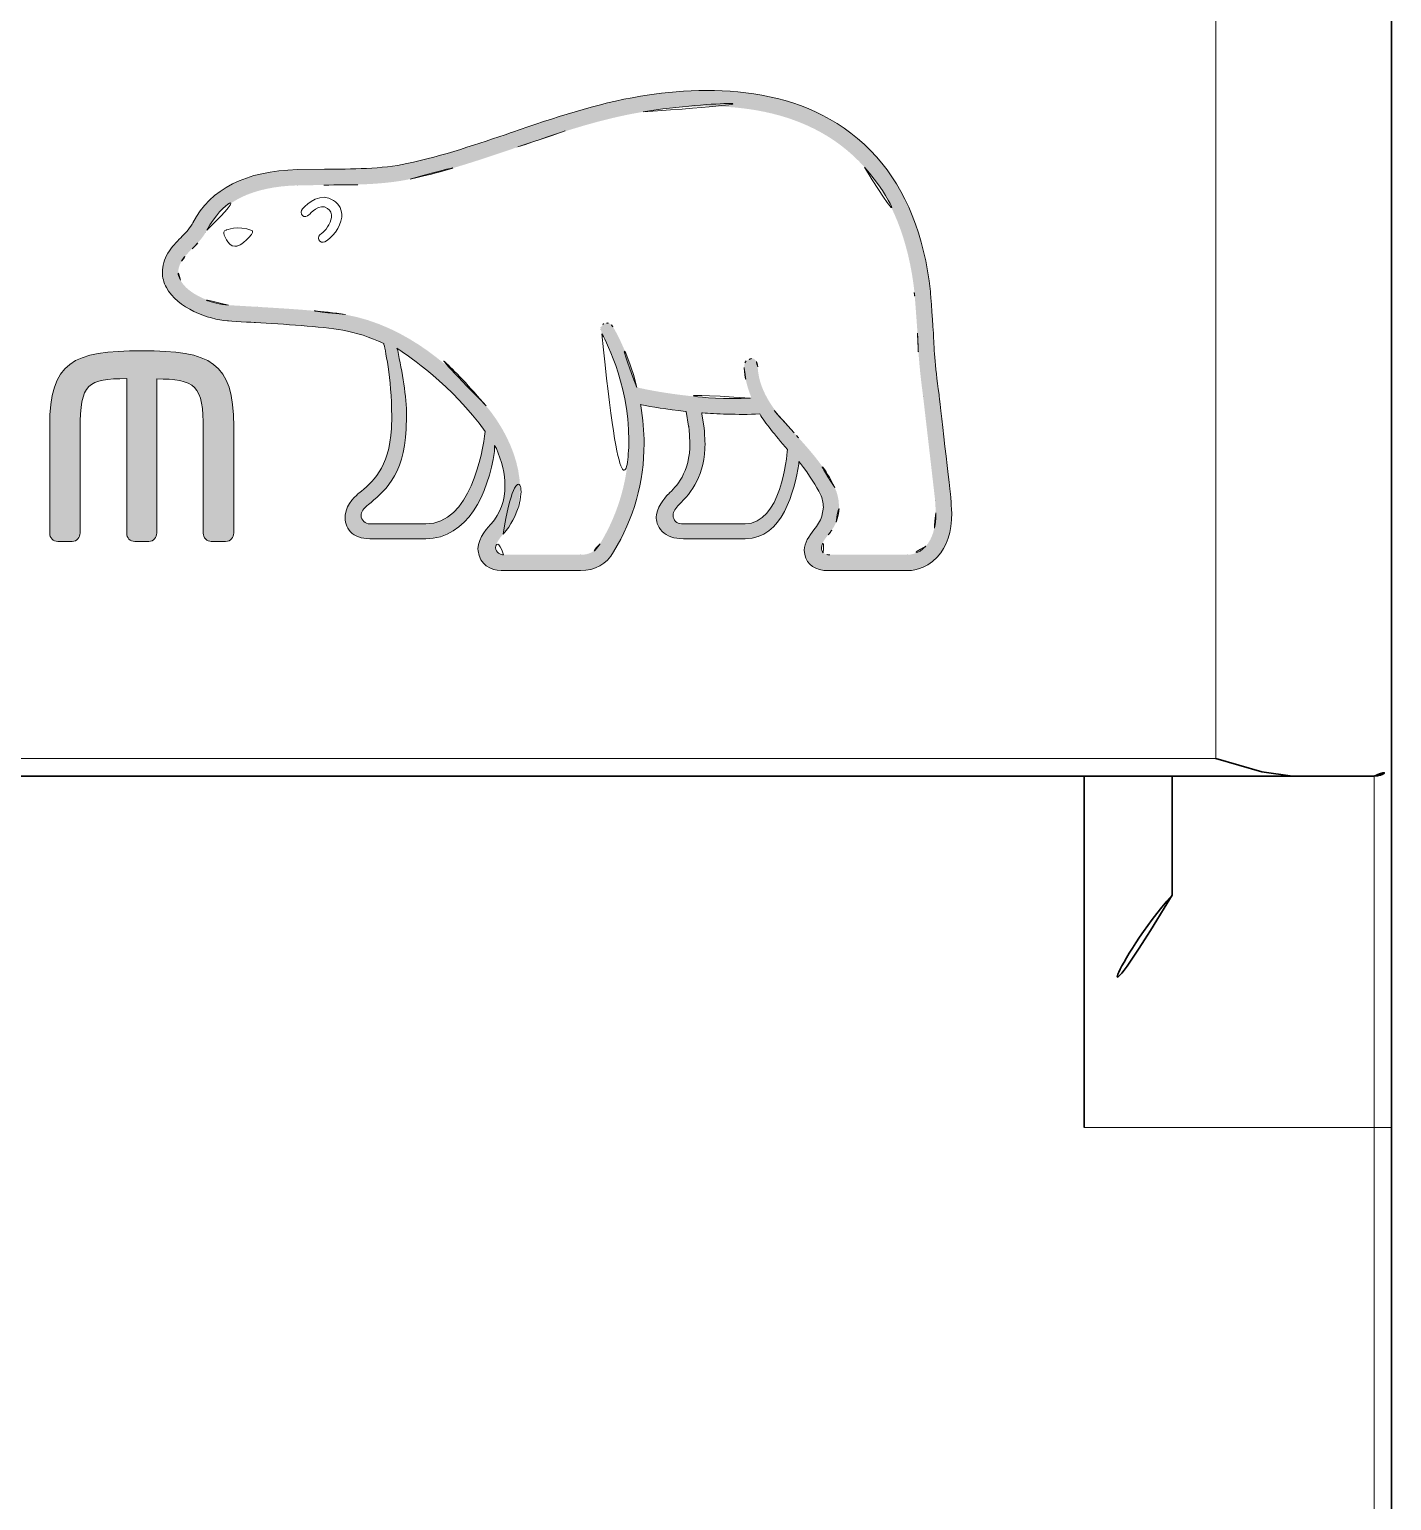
# Model space of a CAD drawing. Extents: x 16296677952 to 16296679688, y -37409618576 to -37409617304.
# Drawn here: x 16296678298.66 to 16296678314.17, y -37409618200.33 to -37409618183.58 of the extents above; entities that cross this region are included whole.
import ezdxf

# ---------------------------------------------------------------- set-up
doc = ezdxf.new("R2010")
doc.units = 0
doc.header["$LTSCALE"] = 10
doc.header["$MEASUREMENT"] = 0
doc.layers.get('0').update_dxf_attribs({"linetype": 'CONTINUOUS'})
doc.layers.add('레이어 1', color=7, linetype='CONTINUOUS', lineweight=0)

msp = doc.modelspace()

# ---------------------------------------------------------------- hatches: boundary and pattern name
at = {"layer": '레이어 1'}
h = msp.add_hatch(color=7, dxfattribs=at)
h.dxf.hatch_style = 1
edge = h.paths.add_edge_path(flags=16)
edge.add_spline(control_points=[(16296678308.864861, -37409618189.467194), (16296678308.776541, -37409618189.564972), (16296678308.665529, -37409618189.565842), (16296678308.66073, -37409618189.565842), (16296678308.66073, -37409618189.565842), (16296678307.771561, -37409618189.565842), (16296678307.771561, -37409618189.565842), (16296678307.73889, -37409618189.565842), (16296678307.713921, -37409618189.557648), (16296678307.69776, -37409618189.541687), (16296678307.684259, -37409618189.528481), (16296678307.67771, -37409618189.508377), (16296678307.67771, -37409618189.483459), (16296678307.67771, -37409618189.433319), (16296678307.71431, -37409618189.387222), (16296678307.753201, -37409618189.338272), (16296678307.789249, -37409618189.291946), (16296678307.8235, -37409618189.248032), (16296678307.84268, -37409618189.194061), (16296678307.89135, -37409618189.06308), (16296678307.88637, -37409618188.923347), (16296678307.828251, -37409618188.800217), (16296678307.723261, -37409618188.577454), (16296678307.56748, -37409618188.402443), (16296678307.4165, -37409618188.233322), (16296678307.4165, -37409618188.233322), (16296678307.36537, -37409618188.17717), (16296678307.36537, -37409618188.176628), (16296678307.1691, -37409618187.957916), (16296678306.96628, -37409618187.731659), (16296678306.95027, -37409618187.424889), (16296678306.946609, -37409618187.364143), (16296678306.918539, -37409618187.327431), (16296678306.87948, -37409618187.329079), (16296678306.87948, -37409618187.329079), (16296678306.82196, -37409618187.356712), (16296678306.820709, -37409618187.356712), (16296678306.80514, -37409618187.373871), (16296678306.79645, -37409618187.399429), (16296678306.79645, -37409618187.428818), (16296678306.79645, -37409618187.428818), (16296678306.79694, -37409618187.439194), (16296678306.79694, -37409618187.439308), (16296678306.80481, -37409618187.550194), (16296678306.831249, -37409618187.658997), (16296678306.877729, -37409618187.771973), (16296678306.877729, -37409618187.771973), (16296678306.882271, -37409618187.78334), (16296678306.882271, -37409618187.78334), (16296678306.882271, -37409618187.78334), (16296678306.870239, -37409618187.78376), (16296678306.870239, -37409618187.78376), (16296678306.299419, -37409618187.806389), (16296678305.73979, -37409618187.698662), (16296678305.575211, -37409618187.658997), (16296678305.473709, -37409618187.250633), (16296678305.30908, -37409618186.979897), (16296678305.301979, -37409618186.968437), (16296678305.28919, -37409618186.94725), (16296678305.268761, -37409618186.930969), (16296678305.2491, -37409618186.925293), (16296678305.2491, -37409618186.925293), (16296678305.201031, -37409618186.932487), (16296678305.195129, -37409618186.933273), (16296678305.19109, -37409618186.93927), (16296678305.18268, -37409618186.95063), (16296678305.164101, -37409618186.975548), (16296678305.164101, -37409618186.975548), (16296678305.161819, -37409618186.995529), (16296678305.161819, -37409618186.995529), (16296678305.161819, -37409618186.995529), (16296678305.176991, -37409618187.049294), (16296678305.176991, -37409618187.049294), (16296678305.189449, -37409618187.070801), (16296678305.482559, -37409618187.584282), (16296678305.482559, -37409618188.264351), (16296678305.482559, -37409618188.683884), (16296678305.37233, -37409618189.079681), (16296678305.15493, -37409618189.440643), (16296678305.10298, -37409618189.527267), (16296678305.034531, -37409618189.565842), (16296678304.93272, -37409618189.565842), (16296678304.93272, -37409618189.565842), (16296678304.05621, -37409618189.565842), (16296678304.05621, -37409618189.565842), (16296678304.027149, -37409618189.565842), (16296678303.96652, -37409618189.54541), (16296678303.96652, -37409618189.48204), (16296678303.96652, -37409618189.44709), (16296678303.998911, -37409618189.389732), (16296678304.052879, -37409618189.329323), (16296678304.41815, -37409618188.922577), (16296678304.207411, -37409618188.287292), (16296678303.857109, -37409618187.868759), (16296678303.518749, -37409618187.46508), (16296678302.96656, -37409618186.957077), (16296678302.25753, -37409618186.830887), (16296678302.00626, -37409618186.78698), (16296678301.593349, -37409618186.762512), (16296678301.259859, -37409618186.742729), (16296678301.259859, -37409618186.742729), (16296678300.922779, -37409618186.72274), (16296678300.922779, -37409618186.72274), (16296678300.749781, -37409618186.709518), (16296678300.463881, -37409618186.603119), (16296678300.37686, -37409618186.438362), (16296678300.340099, -37409618186.370079), (16296678300.34425, -37409618186.300812), (16296678300.39035, -37409618186.221184), (16296678300.419359, -37409618186.173111), (16296678300.459181, -37409618186.131813), (16296678300.50927, -37409618186.081558), (16296678300.564659, -37409618186.02552), (16296678300.62163, -37409618185.967499), (16296678300.665991, -37409618185.891029), (16296678300.665991, -37409618185.891029), (16296678300.67872, -37409618185.867104), (16296678300.67872, -37409618185.867104), (16296678300.848, -37409618185.543289), (16296678301.19672, -37409618185.372307), (16296678301.715599, -37409618185.358543), (16296678301.715599, -37409618185.358543), (16296678302.00823, -37409618185.35527), (16296678302.00823, -37409618185.35527), (16296678302.329531, -37409618185.35363), (16296678302.694099, -37409618185.351784), (16296678302.99365, -37409618185.287308), (16296678303.41437, -37409618185.196861), (16296678303.836451, -37409618185.052643), (16296678304.208941, -37409618184.925697), (16296678304.208941, -37409618184.925697), (16296678304.22085, -37409618184.921783), (16296678304.22085, -37409618184.921783), (16296678304.681549, -37409618184.764236), (16296678305.15799, -37409618184.601341), (16296678305.64502, -37409618184.522034), (16296678306.424459, -37409618184.393013), (16296678307.49482, -37409618184.397263), (16296678308.16824, -37409618185.153267), (16296678308.47949, -37409618185.503304), (16296678308.671221, -37409618185.98465), (16296678308.737209, -37409618186.58432), (16296678308.737209, -37409618186.58432), (16296678308.734699, -37409618186.582359), (16296678308.732401, -37409618186.580276), (16296678308.737749, -37409618186.592178), (16296678308.742781, -37409618186.659477), (16296678308.770531, -37409618187.040977), (16296678308.7785, -37409618187.224411), (16296678308.786921, -37409618187.41407), (16296678308.834881, -37409618187.765961), (16296678308.834881, -37409618187.765961), (16296678308.970779, -37409618188.942787), (16296678308.970779, -37409618188.942787), (16296678308.970779, -37409618188.942787), (16296678308.978861, -37409618189.0858), (16296678308.978861, -37409618189.0858), (16296678308.978861, -37409618189.254707), (16296678308.94063, -37409618189.383057), (16296678308.864861, -37409618189.467194)], knot_values=[0, 0, 0, 0, 1, 1, 1, 2, 2, 2, 3, 3, 3, 4, 4, 4, 5, 5, 5, 6, 6, 6, 7, 7, 7, 8, 8, 8, 9, 9, 9, 10, 10, 10, 11, 11, 11, 12, 12, 12, 13, 13, 13, 14, 14, 14, 15, 15, 15, 16, 16, 16, 17, 17, 17, 18, 18, 18, 19, 19, 19, 20, 20, 20, 21, 21, 21, 22, 22, 22, 23, 23, 23, 24, 24, 24, 25, 25, 25, 26, 26, 26, 27, 27, 27, 28, 28, 28, 29, 29, 29, 30, 30, 30, 31, 31, 31, 32, 32, 32, 33, 33, 33, 34, 34, 34, 35, 35, 35, 36, 36, 36, 37, 37, 37, 38, 38, 38, 39, 39, 39, 40, 40, 40, 41, 41, 41, 42, 42, 42, 43, 43, 43, 44, 44, 44, 45, 45, 45, 46, 46, 46, 47, 47, 47, 48, 48, 48, 49, 49, 49, 50, 50, 50, 51, 51, 51, 52, 52, 52, 53, 53, 53, 53], degree=3, periodic=0)
edge = h.paths.add_edge_path(flags=16)
edge.add_spline(control_points=[(16296678306.80934, -37409618189.212852), (16296678306.80934, -37409618189.212852), (16296678306.083981, -37409618189.212852), (16296678306.083981, -37409618189.212852), (16296678306.03034, -37409618189.212852), (16296678305.987949, -37409618189.170029), (16296678305.987949, -37409618189.115402), (16296678305.987949, -37409618189.077271), (16296678306.021061, -37409618189.028763), (16296678306.052361, -37409618188.995453), (16296678306.1999, -37409618188.854187), (16296678306.350821, -37409618188.659729), (16296678306.350821, -37409618188.290573), (16296678306.350821, -37409618188.290573), (16296678306.34148, -37409618188.122871), (16296678306.34148, -37409618188.122223), (16296678306.34148, -37409618188.122223), (16296678306.314819, -37409618187.959106), (16296678306.314819, -37409618187.959106), (16296678306.314819, -37409618187.959106), (16296678306.312969, -37409618187.948837), (16296678306.312969, -37409618187.948837), (16296678306.312969, -37409618187.948837), (16296678306.323669, -37409618187.949608), (16296678306.323669, -37409618187.949608), (16296678306.458929, -37409618187.959328), (16296678306.722111, -37409618187.973984), (16296678306.973379, -37409618187.962059), (16296678307.03718, -37409618188.063553), (16296678307.13999, -37409618188.194107), (16296678307.290091, -37409618188.368027), (16296678307.283211, -37409618188.454559), (16296678307.21154, -37409618189.212852), (16296678306.80934, -37409618189.212852)], knot_values=[0, 0, 0, 0, 1, 1, 1, 2, 2, 2, 3, 3, 3, 4, 4, 4, 5, 5, 5, 6, 6, 6, 7, 7, 7, 8, 8, 8, 9, 9, 9, 10, 10, 10, 11, 11, 11, 11], degree=3, periodic=0)
edge = h.paths.add_edge_path(flags=16)
edge.add_spline(control_points=[(16296678303.169649, -37409618189.212852), (16296678303.169649, -37409618189.212852), (16296678302.532949, -37409618189.212852), (16296678302.532949, -37409618189.212852), (16296678302.48521, -37409618189.212852), (16296678302.433861, -37409618189.173531), (16296678302.433861, -37409618189.115402), (16296678302.433861, -37409618189.080116), (16296678302.463461, -37409618189.036423), (16296678302.517441, -37409618188.993027), (16296678302.678579, -37409618188.864693), (16296678302.92275, -37409618188.670433), (16296678302.94919, -37409618188.134117), (16296678302.94919, -37409618188.134117), (16296678302.952841, -37409618187.987839), (16296678302.952841, -37409618187.987839), (16296678302.952841, -37409618187.759743), (16296678302.90057, -37409618187.484322), (16296678302.850981, -37409618187.238182), (16296678302.850981, -37409618187.238182), (16296678302.84289, -37409618187.213051), (16296678302.84289, -37409618187.213051), (16296678302.84289, -37409618187.213051), (16296678302.86375, -37409618187.229332), (16296678302.86375, -37409618187.229332), (16296678302.958691, -37409618187.287773), (16296678303.47872, -37409618187.640221), (16296678303.847759, -37409618188.160896), (16296678303.817169, -37409618188.407356), (16296678303.678209, -37409618189.212852), (16296678303.169649, -37409618189.212852)], knot_values=[0, 0, 0, 0, 1, 1, 1, 2, 2, 2, 3, 3, 3, 4, 4, 4, 5, 5, 5, 6, 6, 6, 7, 7, 7, 8, 8, 8, 9, 9, 9, 10, 10, 10, 10], degree=3, periodic=0)
edge = h.paths.add_edge_path()
edge.add_spline(control_points=[(16296678309.150499, -37409618188.92498), (16296678309.15028, -37409618188.923347), (16296678309.015249, -37409618187.741493), (16296678309.015249, -37409618187.741493), (16296678308.96526, -37409618187.38829), (16296678308.95805, -37409618187.199944), (16296678308.95155, -37409618187.032997), (16296678308.95155, -37409618187.032997), (16296678308.918131, -37409618186.566406), (16296678308.918131, -37409618186.566071), (16296678308.84701, -37409618185.927406), (16296678308.64031, -37409618185.411537), (16296678308.30349, -37409618185.034286), (16296678307.57589, -37409618184.216782), (16296678306.440081, -37409618184.208153), (16296678305.61503, -37409618184.344162), (16296678305.109039, -37409618184.427856), (16296678304.625401, -37409618184.592934), (16296678304.15781, -37409618184.752869), (16296678304.15781, -37409618184.752869), (16296678304.14274, -37409618184.758217), (16296678304.14274, -37409618184.758217), (16296678303.777189, -37409618184.882874), (16296678303.36236, -37409618185.024788), (16296678302.955311, -37409618185.111526), (16296678302.675631, -37409618185.171288), (16296678302.32538, -37409618185.174019), (16296678302.01598, -37409618185.175659), (16296678302.01598, -37409618185.175659), (16296678301.709749, -37409618185.179367), (16296678301.709749, -37409618185.179367), (16296678301.12134, -37409618185.193901), (16296678300.72056, -37409618185.397659), (16296678300.51812, -37409618185.784729), (16296678300.51812, -37409618185.784729), (16296678300.509001, -37409618185.80143), (16296678300.509001, -37409618185.80143), (16296678300.475519, -37409618185.860107), (16296678300.425859, -37409618185.90992), (16296678300.381399, -37409618185.954514), (16296678300.33239, -37409618186.003883), (16296678300.27717, -37409618186.059273), (16296678300.235001, -37409618186.130943), (16296678300.192671, -37409618186.202721), (16296678300.17131, -37409618186.275467), (16296678300.17131, -37409618186.346916), (16296678300.17131, -37409618186.407013), (16296678300.18638, -37409618186.466003), (16296678300.21665, -37409618186.522369), (16296678300.34174, -37409618186.758583), (16296678300.698549, -37409618186.886063), (16296678300.91147, -37409618186.90126), (16296678300.91147, -37409618186.90126), (16296678301.224899, -37409618186.920921), (16296678301.232389, -37409618186.921577), (16296678301.545771, -37409618186.93927), (16296678301.97496, -37409618186.964073), (16296678302.225519, -37409618187.008324), (16296678302.37203, -37409618187.03421), (16296678302.538521, -37409618187.086746), (16296678302.69191, -37409618187.158974), (16296678302.702829, -37409618187.198738), (16296678302.782471, -37409618187.552818), (16296678302.782471, -37409618187.988068), (16296678302.782471, -37409618187.988068), (16296678302.779091, -37409618188.12616), (16296678302.779091, -37409618188.12616), (16296678302.75598, -37409618188.585114), (16296678302.555889, -37409618188.745483), (16296678302.409281, -37409618188.862823), (16296678302.394409, -37409618188.874512), (16296678302.26376, -37409618188.982986), (16296678302.25436, -37409618189.113548), (16296678302.2477, -37409618189.187401), (16296678302.268829, -37409618189.254707), (16296678302.31369, -37409618189.303093), (16296678302.362301, -37409618189.355537), (16296678302.436211, -37409618189.38208), (16296678302.532949, -37409618189.38208), (16296678302.532949, -37409618189.38208), (16296678303.169649, -37409618189.38208), (16296678303.169649, -37409618189.38208), (16296678303.6462, -37409618189.38208), (16296678303.88196, -37409618188.868942), (16296678303.95368, -37409618188.388237), (16296678303.95368, -37409618188.388237), (16296678303.955151, -37409618188.320618), (16296678303.955151, -37409618188.320618), (16296678303.955151, -37409618188.320618), (16296678303.974819, -37409618188.354477), (16296678303.974819, -37409618188.354477), (16296678304.03594, -37409618188.490501), (16296678304.07271, -37409618188.653061), (16296678304.07271, -37409618188.77552), (16296678304.07271, -37409618188.94738), (16296678304.019501, -37409618189.097488), (16296678303.91844, -37409618189.209358), (16296678303.892941, -37409618189.234596), (16296678303.765499, -37409618189.366676), (16296678303.765499, -37409618189.498543), (16296678303.765499, -37409618189.498543), (16296678303.766649, -37409618189.520287), (16296678303.766649, -37409618189.520287), (16296678303.784731, -37409618189.676071), (16296678303.910801, -37409618189.745667), (16296678304.02791, -37409618189.745667), (16296678304.02791, -37409618189.745667), (16296678304.93272, -37409618189.745667), (16296678304.93272, -37409618189.745667), (16296678305.096041, -37409618189.745667), (16296678305.22621, -37409618189.672127), (16296678305.309839, -37409618189.533386), (16296678305.540091, -37409618189.151131), (16296678305.656759, -37409618188.735977), (16296678305.656759, -37409618188.299858), (16296678305.656759, -37409618188.163742), (16296678305.64393, -37409618188.018433), (16296678305.618799, -37409618187.867683), (16296678305.618799, -37409618187.867683), (16296678305.616619, -37409618187.855637), (16296678305.616619, -37409618187.855637), (16296678305.616619, -37409618187.855637), (16296678305.62863, -37409618187.858162), (16296678305.62863, -37409618187.858162), (16296678305.737499, -37409618187.87925), (16296678305.91263, -37409618187.909607), (16296678306.12904, -37409618187.932991), (16296678306.12904, -37409618187.932991), (16296678306.13533, -37409618187.933762), (16296678306.13533, -37409618187.933762), (16296678306.13533, -37409618187.933762), (16296678306.16445, -37409618188.099609), (16296678306.16445, -37409618188.099609), (16296678306.16445, -37409618188.099609), (16296678306.17083, -37409618188.138939), (16296678306.17083, -37409618188.139603), (16296678306.17083, -37409618188.139603), (16296678306.17947, -37409618188.286324), (16296678306.17947, -37409618188.286324), (16296678306.17947, -37409618188.638428), (16296678306.01952, -37409618188.791588), (16296678305.93355, -37409618188.873741), (16296678305.932341, -37409618188.87484), (16296678305.812389, -37409618188.996758), (16296678305.799391, -37409618189.104912), (16296678305.799391, -37409618189.104912), (16296678305.79524, -37409618189.13813), (16296678305.79524, -37409618189.13813), (16296678305.79524, -37409618189.172096), (16296678305.80397, -37409618189.238739), (16296678305.8634, -37409618189.300148), (16296678305.915739, -37409618189.35466), (16296678305.99674, -37409618189.38208), (16296678306.104469, -37409618189.38208), (16296678306.104469, -37409618189.38208), (16296678306.80934, -37409618189.38208), (16296678306.80934, -37409618189.38208), (16296678307.237431, -37409618189.38208), (16296678307.366289, -37409618188.837807), (16296678307.41824, -37409618188.532784), (16296678307.41824, -37409618188.532784), (16296678307.42065, -37409618188.501312), (16296678307.42065, -37409618188.501312), (16296678307.42065, -37409618188.501312), (16296678307.43758, -37409618188.524361), (16296678307.43758, -37409618188.524361), (16296678307.536289, -37409618188.650436), (16296678307.62286, -37409618188.790611), (16296678307.664539, -37409618188.877792), (16296678307.686449, -37409618188.923126), (16296678307.69825, -37409618188.973488), (16296678307.69825, -37409618189.023956), (16296678307.69825, -37409618189.023956), (16296678307.682289, -37409618189.125999), (16296678307.682289, -37409618189.125999), (16296678307.6658, -37409618189.181389), (16296678307.628, -37409618189.232407), (16296678307.591021, -37409618189.281792), (16296678307.53677, -37409618189.352257), (16296678307.480841, -37409618189.425346), (16296678307.480841, -37409618189.514053), (16296678307.480841, -37409618189.514053), (16296678307.48609, -37409618189.562889), (16296678307.48609, -37409618189.562889), (16296678307.511869, -37409618189.680656), (16296678307.6073, -37409618189.745667), (16296678307.75462, -37409618189.745667), (16296678307.75462, -37409618189.745667), (16296678308.660299, -37409618189.745667), (16296678308.660299, -37409618189.745667), (16296678308.68018, -37409618189.745667), (16296678308.857161, -37409618189.741287), (16296678308.99579, -37409618189.591293), (16296678309.10647, -37409618189.471458), (16296678309.160219, -37409618189.306686), (16296678309.160219, -37409618189.087982), (16296678309.160219, -37409618189.087982), (16296678309.15061, -37409618188.925743), (16296678309.150499, -37409618188.92498)], knot_values=[0, 0, 0, 0, 1, 1, 1, 2, 2, 2, 3, 3, 3, 4, 4, 4, 5, 5, 5, 6, 6, 6, 7, 7, 7, 8, 8, 8, 9, 9, 9, 10, 10, 10, 11, 11, 11, 12, 12, 12, 13, 13, 13, 14, 14, 14, 15, 15, 15, 16, 16, 16, 17, 17, 17, 18, 18, 18, 19, 19, 19, 20, 20, 20, 21, 21, 21, 22, 22, 22, 23, 23, 23, 24, 24, 24, 25, 25, 25, 26, 26, 26, 27, 27, 27, 28, 28, 28, 29, 29, 29, 30, 30, 30, 31, 31, 31, 32, 32, 32, 33, 33, 33, 34, 34, 34, 35, 35, 35, 36, 36, 36, 37, 37, 37, 38, 38, 38, 39, 39, 39, 40, 40, 40, 41, 41, 41, 42, 42, 42, 43, 43, 43, 44, 44, 44, 45, 45, 45, 46, 46, 46, 47, 47, 47, 48, 48, 48, 49, 49, 49, 50, 50, 50, 51, 51, 51, 52, 52, 52, 53, 53, 53, 54, 54, 54, 55, 55, 55, 56, 56, 56, 57, 57, 57, 58, 58, 58, 59, 59, 59, 60, 60, 60, 61, 61, 61, 62, 62, 62, 63, 63, 63, 64, 64, 64, 65, 65, 65, 66, 66, 66, 66], degree=3, periodic=0)
edge = h.paths.add_edge_path(flags=0)
edge.add_spline(control_points=[(16296678300.89607, -37409618185.868523), (16296678300.89607, -37409618185.868523), (16296678301.027821, -37409618185.808983), (16296678301.19104, -37409618185.87191), (16296678301.19104, -37409618185.87191), (16296678301.21125, -37409618185.880539), (16296678301.184919, -37409618185.917793), (16296678301.10544, -37409618186.024643), (16296678301.027109, -37409618186.047691), (16296678301.027109, -37409618186.047691), (16296678301.027109, -37409618186.047691), (16296678300.97036, -37409618186.06768), (16296678300.938459, -37409618186.029007), (16296678300.874001, -37409618185.953407), (16296678300.87203, -37409618185.909378), (16296678300.87203, -37409618185.909378), (16296678300.87203, -37409618185.909378), (16296678300.86537, -37409618185.876717), (16296678300.89607, -37409618185.868523)], knot_values=[0, 0, 0, 0, 1, 1, 1, 2, 2, 2, 3, 3, 3, 4, 4, 4, 5, 5, 5, 6, 6, 6, 6], degree=3, periodic=0)
edge = h.paths.add_edge_path(flags=0)
edge.add_spline(control_points=[(16296678301.76553, -37409618185.626213), (16296678301.74581, -37409618185.647728), (16296678301.74428, -37409618185.683563), (16296678301.76553, -37409618185.702461), (16296678301.785851, -37409618185.720818), (16296678301.821079, -37409618185.716011), (16296678301.84074, -37409618185.694382), (16296678301.851231, -37409618185.683563), (16296678301.959391, -37409618185.555191), (16296678302.052691, -37409618185.62085), (16296678302.086769, -37409618185.645332), (16296678302.10087, -37409618185.680069), (16296678302.09584, -37409618185.72496), (16296678302.08787, -37409618185.796959), (16296678302.025431, -37409618185.878677), (16296678301.981791, -37409618185.906647), (16296678301.957371, -37409618185.921501), (16296678301.941259, -37409618185.953407), (16296678301.952841, -37409618185.979187), (16296678301.96431, -37409618186.004868), (16296678301.996969, -37409618186.01252), (16296678302.02319, -37409618186.000267), (16296678302.101299, -37409618185.962914), (16296678302.1998, -37409618185.838158), (16296678302.213289, -37409618185.721802), (16296678302.22224, -37409618185.640739), (16296678302.18586, -37409618185.574532), (16296678302.12108, -37409618185.529846), (16296678301.981791, -37409618185.430977), (16296678301.823919, -37409618185.563278), (16296678301.76553, -37409618185.626213)], knot_values=[0, 0, 0, 0, 1, 1, 1, 2, 2, 2, 3, 3, 3, 4, 4, 4, 5, 5, 5, 6, 6, 6, 7, 7, 7, 8, 8, 8, 9, 9, 9, 10, 10, 10, 10], degree=3, periodic=0)
edge = h.paths.add_edge_path(flags=0)
edge.add_spline(control_points=[(16296678301.747721, -37409618185.722679), (16296678301.747721, -37409618185.722679), (16296678301.747721, -37409618185.722679), (16296678301.747721, -37409618185.722679), (16296678301.747721, -37409618185.722679), (16296678301.747721, -37409618185.722679), (16296678301.747721, -37409618185.722679)], knot_values=[0, 0, 0, 0, 1, 1, 1, 2, 2, 2, 2], degree=3, periodic=0)
h = msp.add_hatch(color=7, dxfattribs=at)
h.dxf.hatch_style = 2
edge = h.paths.add_edge_path()
edge.add_spline(control_points=[(16296678298.88818, -37409618188.103638), (16296678298.88818, -37409618188.103638), (16296678298.88818, -37409618189.318497), (16296678298.88818, -37409618189.318497), (16296678298.88818, -37409618189.37104), (16296678298.92947, -37409618189.413757), (16296678298.980169, -37409618189.413757), (16296678298.980169, -37409618189.413757), (16296678299.142731, -37409618189.413757), (16296678299.142731, -37409618189.413757), (16296678299.200081, -37409618189.413757), (16296678299.23439, -37409618189.365479), (16296678299.23439, -37409618189.318497), (16296678299.23439, -37409618189.318497), (16296678299.23439, -37409618188.13369), (16296678299.23439, -37409618188.13369), (16296678299.23439, -37409618187.611267), (16296678299.32299, -37409618187.560463), (16296678299.76479, -37409618187.559273), (16296678299.76479, -37409618187.591377), (16296678299.76479, -37409618189.318497), (16296678299.76479, -37409618189.318497), (16296678299.76479, -37409618189.373016), (16296678299.80401, -37409618189.413757), (16296678299.85602, -37409618189.413757), (16296678299.85602, -37409618189.413757), (16296678300.015739, -37409618189.413757), (16296678300.015739, -37409618189.413757), (16296678300.07287, -37409618189.413757), (16296678300.107071, -37409618189.365479), (16296678300.107071, -37409618189.318497), (16296678300.107071, -37409618189.318497), (16296678300.107071, -37409618187.596733), (16296678300.107071, -37409618187.562637), (16296678300.31377, -37409618187.5634), (16296678300.458969, -37409618187.580452), (16296678300.537571, -37409618187.658997), (16296678300.62038, -37409618187.741707), (16296678300.636551, -37409618187.895973), (16296678300.636551, -37409618188.13369), (16296678300.636551, -37409618188.13369), (16296678300.636551, -37409618189.318497), (16296678300.636551, -37409618189.318497), (16296678300.636551, -37409618189.370071), (16296678300.67878, -37409618189.413757), (16296678300.728701, -37409618189.413757), (16296678300.728701, -37409618189.413757), (16296678300.892031, -37409618189.413757), (16296678300.892031, -37409618189.413757), (16296678300.948669, -37409618189.413757), (16296678300.983681, -37409618189.36438), (16296678300.983681, -37409618189.318497), (16296678300.983681, -37409618189.318497), (16296678300.983681, -37409618188.103638), (16296678300.983681, -37409618188.103638), (16296678300.983681, -37409618187.36731), (16296678300.72258, -37409618187.242554), (16296678299.93784, -37409618187.242554), (16296678299.15027, -37409618187.242554), (16296678298.88818, -37409618187.36731), (16296678298.88818, -37409618188.103638)], knot_values=[0, 0, 0, 0, 1, 1, 1, 2, 2, 2, 3, 3, 3, 4, 4, 4, 5, 5, 5, 6, 6, 6, 7, 7, 7, 8, 8, 8, 9, 9, 9, 10, 10, 10, 11, 11, 11, 12, 12, 12, 13, 13, 13, 14, 14, 14, 15, 15, 15, 16, 16, 16, 17, 17, 17, 18, 18, 18, 19, 19, 19, 20, 20, 20, 20], degree=3, periodic=0)

# ---------------------------------------------------------------- linework, layer by layer
at = {"color": 7, "lineweight": 13, "ltscale": 0.239999}
msp.add_line((16296678312.16884, -37409618182.286713), (16296678312.16884, -37409618191.886688), dxfattribs=at)
at = {"color": 7, "lineweight": 35, "ltscale": 0.239999}
msp.add_line((16296678314.16884, -37409618182.286713), (16296678314.16884, -37409618191.886688), dxfattribs=at)
at = {"color": 7}
msp.add_line((16296678303.141439, -37409618189.38208), (16296678303.141439, -37409618189.38208), dxfattribs=at)
at = {"color": 7, "lineweight": 13}
msp.add_line((16296678307.558611, -37409618191.886688), (16296678225.24843, -37409618191.886688), dxfattribs=at)
at = {"color": 7, "lineweight": 13, "ltscale": 0.115256}
msp.add_line((16296678312.16884, -37409618191.886688), (16296678307.558611, -37409618191.886688), dxfattribs=at)
at = {"color": 7, "lineweight": 35, "ltscale": 0.105}
msp.add_line((16296678314.16884, -37409618196.0867), (16296678314.16884, -37409618191.886688), dxfattribs=at)
at = {"color": 7, "lineweight": 35}
msp.add_line((16296678313.040661, -37409618192.0867), (16296678217.29707, -37409618192.0867), dxfattribs=at)
at = {"color": 7, "lineweight": 35, "ltscale": 0.100002}
msp.add_line((16296678310.66884, -37409618192.086639), (16296678310.66884, -37409618196.0867), dxfattribs=at)
at = {"color": 7, "lineweight": 35, "ltscale": 0.033856}
msp.add_line((16296678311.66884, -37409618192.0867), (16296678311.66884, -37409618193.440948), dxfattribs=at)
at = {"color": 7, "lineweight": 35, "ltscale": 0.023206}
msp.add_line((16296678313.040661, -37409618192.0867), (16296678313.968889, -37409618192.0867), dxfattribs=at)
at = {"color": 7, "lineweight": 13, "ltscale": 0.1}
msp.add_line((16296678313.968889, -37409618196.0867), (16296678313.968889, -37409618192.0867), dxfattribs=at)
at = {"color": 7, "lineweight": 13, "ltscale": 0.082501}
msp.add_line((16296678310.66884, -37409618196.0867), (16296678313.968889, -37409618196.0867), dxfattribs=at)
at = {"color": 7, "lineweight": 13, "ltscale": 0.025}
msp.add_line((16296678313.968889, -37409618197.0867), (16296678313.968889, -37409618196.0867), dxfattribs=at)
at = {"color": 7, "lineweight": 13, "ltscale": 0.004999}
msp.add_line((16296678313.968889, -37409618196.0867), (16296678314.16884, -37409618196.0867), dxfattribs=at)
at = {"color": 7, "lineweight": 35, "ltscale": 0.025}
msp.add_line((16296678314.16884, -37409618197.0867), (16296678314.16884, -37409618196.0867), dxfattribs=at)
at = {"color": 7, "lineweight": 13, "ltscale": 0.018827}
msp.add_line((16296678313.968889, -37409618197.839783), (16296678313.968889, -37409618197.0867), dxfattribs=at)
at = {"color": 7, "lineweight": 35, "ltscale": 0.275}
msp.add_line((16296678314.16884, -37409618208.0867), (16296678314.16884, -37409618197.0867), dxfattribs=at)
at = {"color": 7, "lineweight": 13, "ltscale": 0.256173}
msp.add_line((16296678313.968889, -37409618208.0867), (16296678313.968889, -37409618197.839783), dxfattribs=at)
at = {"color": 7, "lineweight": 35}
msp.add_lwpolyline([(16296678312.16884, -37409618191.886688), (16296678312.69191, -37409618192.038422), (16296678313.040661, -37409618192.0867)], dxfattribs=at)
for centre, radius, start, end in [((16296678313.968889, -37409618191.886688), 0.2, 270, 0), ((16296678314.66884, -37409618196.0867), 3.99997, 138.5902264, 180)]:
    msp.add_arc(centre, radius, start, end, dxfattribs=at)
at = {"layer": '레이어 1', "color": 7}
for points, knots in [([(16296678309.150499, -37409618188.92498), (16296678309.15028, -37409618188.923347), (16296678309.015249, -37409618187.741493), (16296678309.015249, -37409618187.741493), (16296678308.96526, -37409618187.38829), (16296678308.95805, -37409618187.199944), (16296678308.95155, -37409618187.032997), (16296678308.95155, -37409618187.032997), (16296678308.918131, -37409618186.566406), (16296678308.918131, -37409618186.566071), (16296678308.84701, -37409618185.927406), (16296678308.64031, -37409618185.411537), (16296678308.30349, -37409618185.034286), (16296678307.57589, -37409618184.216782), (16296678306.440081, -37409618184.208153), (16296678305.61503, -37409618184.344162), (16296678305.109039, -37409618184.427856), (16296678304.625401, -37409618184.592934), (16296678304.15781, -37409618184.752869), (16296678304.15781, -37409618184.752869), (16296678304.14274, -37409618184.758217), (16296678304.14274, -37409618184.758217), (16296678303.777189, -37409618184.882874), (16296678303.36236, -37409618185.024788), (16296678302.955311, -37409618185.111526), (16296678302.675631, -37409618185.171288), (16296678302.32538, -37409618185.174019), (16296678302.01598, -37409618185.175659), (16296678302.01598, -37409618185.175659), (16296678301.709749, -37409618185.179367), (16296678301.709749, -37409618185.179367), (16296678301.12134, -37409618185.193901), (16296678300.72056, -37409618185.397659), (16296678300.51812, -37409618185.784729), (16296678300.51812, -37409618185.784729), (16296678300.509001, -37409618185.80143), (16296678300.509001, -37409618185.80143), (16296678300.475519, -37409618185.860107), (16296678300.425859, -37409618185.90992), (16296678300.381399, -37409618185.954514), (16296678300.33239, -37409618186.003883), (16296678300.27717, -37409618186.059273), (16296678300.235001, -37409618186.130943), (16296678300.192671, -37409618186.202721), (16296678300.17131, -37409618186.275467), (16296678300.17131, -37409618186.346916), (16296678300.17131, -37409618186.407013), (16296678300.18638, -37409618186.466003), (16296678300.21665, -37409618186.522369), (16296678300.34174, -37409618186.758583), (16296678300.698549, -37409618186.886063), (16296678300.91147, -37409618186.90126), (16296678300.91147, -37409618186.90126), (16296678301.224899, -37409618186.920921), (16296678301.232389, -37409618186.921577), (16296678301.545771, -37409618186.93927), (16296678301.97496, -37409618186.964073), (16296678302.225519, -37409618187.008324), (16296678302.37203, -37409618187.03421), (16296678302.538521, -37409618187.086746), (16296678302.69191, -37409618187.158974), (16296678302.702829, -37409618187.198738), (16296678302.782471, -37409618187.552818), (16296678302.782471, -37409618187.988068), (16296678302.782471, -37409618187.988068), (16296678302.779091, -37409618188.12616), (16296678302.779091, -37409618188.12616), (16296678302.75598, -37409618188.585114), (16296678302.555889, -37409618188.745483), (16296678302.409281, -37409618188.862823), (16296678302.394409, -37409618188.874512), (16296678302.26376, -37409618188.982986), (16296678302.25436, -37409618189.113548), (16296678302.2477, -37409618189.187401), (16296678302.268829, -37409618189.254707), (16296678302.31369, -37409618189.303093), (16296678302.362301, -37409618189.355537), (16296678302.436211, -37409618189.38208), (16296678302.532949, -37409618189.38208), (16296678302.532949, -37409618189.38208), (16296678303.169649, -37409618189.38208), (16296678303.169649, -37409618189.38208), (16296678303.6462, -37409618189.38208), (16296678303.88196, -37409618188.868942), (16296678303.95368, -37409618188.388237), (16296678303.95368, -37409618188.388237), (16296678303.955151, -37409618188.320618), (16296678303.955151, -37409618188.320618), (16296678303.955151, -37409618188.320618), (16296678303.974819, -37409618188.354477), (16296678303.974819, -37409618188.354477), (16296678304.03594, -37409618188.490501), (16296678304.07271, -37409618188.653061), (16296678304.07271, -37409618188.77552), (16296678304.07271, -37409618188.94738), (16296678304.019501, -37409618189.097488), (16296678303.91844, -37409618189.209358), (16296678303.892941, -37409618189.234596), (16296678303.765499, -37409618189.366676), (16296678303.765499, -37409618189.498543), (16296678303.765499, -37409618189.498543), (16296678303.766649, -37409618189.520287), (16296678303.766649, -37409618189.520287), (16296678303.784731, -37409618189.676071), (16296678303.910801, -37409618189.745667), (16296678304.02791, -37409618189.745667), (16296678304.02791, -37409618189.745667), (16296678304.93272, -37409618189.745667), (16296678304.93272, -37409618189.745667), (16296678305.096041, -37409618189.745667), (16296678305.22621, -37409618189.672127), (16296678305.309839, -37409618189.533386), (16296678305.540091, -37409618189.151131), (16296678305.656759, -37409618188.735977), (16296678305.656759, -37409618188.299858), (16296678305.656759, -37409618188.163742), (16296678305.64393, -37409618188.018433), (16296678305.618799, -37409618187.867683), (16296678305.618799, -37409618187.867683), (16296678305.616619, -37409618187.855637), (16296678305.616619, -37409618187.855637), (16296678305.616619, -37409618187.855637), (16296678305.62863, -37409618187.858162), (16296678305.62863, -37409618187.858162), (16296678305.737499, -37409618187.87925), (16296678305.91263, -37409618187.909607), (16296678306.12904, -37409618187.932991), (16296678306.12904, -37409618187.932991), (16296678306.13533, -37409618187.933762), (16296678306.13533, -37409618187.933762), (16296678306.13533, -37409618187.933762), (16296678306.16445, -37409618188.099609), (16296678306.16445, -37409618188.099609), (16296678306.16445, -37409618188.099609), (16296678306.17083, -37409618188.138939), (16296678306.17083, -37409618188.139603), (16296678306.17083, -37409618188.139603), (16296678306.17947, -37409618188.286324), (16296678306.17947, -37409618188.286324), (16296678306.17947, -37409618188.638428), (16296678306.01952, -37409618188.791588), (16296678305.93355, -37409618188.873741), (16296678305.932341, -37409618188.87484), (16296678305.812389, -37409618188.996758), (16296678305.799391, -37409618189.104912), (16296678305.799391, -37409618189.104912), (16296678305.79524, -37409618189.13813), (16296678305.79524, -37409618189.13813), (16296678305.79524, -37409618189.172096), (16296678305.80397, -37409618189.238739), (16296678305.8634, -37409618189.300148), (16296678305.915739, -37409618189.35466), (16296678305.99674, -37409618189.38208), (16296678306.104469, -37409618189.38208), (16296678306.104469, -37409618189.38208), (16296678306.80934, -37409618189.38208), (16296678306.80934, -37409618189.38208), (16296678307.237431, -37409618189.38208), (16296678307.366289, -37409618188.837807), (16296678307.41824, -37409618188.532784), (16296678307.41824, -37409618188.532784), (16296678307.42065, -37409618188.501312), (16296678307.42065, -37409618188.501312), (16296678307.42065, -37409618188.501312), (16296678307.43758, -37409618188.524361), (16296678307.43758, -37409618188.524361), (16296678307.536289, -37409618188.650436), (16296678307.62286, -37409618188.790611), (16296678307.664539, -37409618188.877792), (16296678307.686449, -37409618188.923126), (16296678307.69825, -37409618188.973488), (16296678307.69825, -37409618189.023956), (16296678307.69825, -37409618189.023956), (16296678307.682289, -37409618189.125999), (16296678307.682289, -37409618189.125999), (16296678307.6658, -37409618189.181389), (16296678307.628, -37409618189.232407), (16296678307.591021, -37409618189.281792), (16296678307.53677, -37409618189.352257), (16296678307.480841, -37409618189.425346), (16296678307.480841, -37409618189.514053), (16296678307.480841, -37409618189.514053), (16296678307.48609, -37409618189.562889), (16296678307.48609, -37409618189.562889), (16296678307.511869, -37409618189.680656), (16296678307.6073, -37409618189.745667), (16296678307.75462, -37409618189.745667), (16296678307.75462, -37409618189.745667), (16296678308.660299, -37409618189.745667), (16296678308.660299, -37409618189.745667), (16296678308.68018, -37409618189.745667), (16296678308.857161, -37409618189.741287), (16296678308.99579, -37409618189.591293), (16296678309.10647, -37409618189.471458), (16296678309.160219, -37409618189.306686), (16296678309.160219, -37409618189.087982), (16296678309.160219, -37409618189.087982), (16296678309.15061, -37409618188.925743), (16296678309.150499, -37409618188.92498)], [0, 0, 0, 0, 1, 1, 1, 2, 2, 2, 3, 3, 3, 4, 4, 4, 5, 5, 5, 6, 6, 6, 7, 7, 7, 8, 8, 8, 9, 9, 9, 10, 10, 10, 11, 11, 11, 12, 12, 12, 13, 13, 13, 14, 14, 14, 15, 15, 15, 16, 16, 16, 17, 17, 17, 18, 18, 18, 19, 19, 19, 20, 20, 20, 21, 21, 21, 22, 22, 22, 23, 23, 23, 24, 24, 24, 25, 25, 25, 26, 26, 26, 27, 27, 27, 28, 28, 28, 29, 29, 29, 30, 30, 30, 31, 31, 31, 32, 32, 32, 33, 33, 33, 34, 34, 34, 35, 35, 35, 36, 36, 36, 37, 37, 37, 38, 38, 38, 39, 39, 39, 40, 40, 40, 41, 41, 41, 42, 42, 42, 43, 43, 43, 44, 44, 44, 45, 45, 45, 46, 46, 46, 47, 47, 47, 48, 48, 48, 49, 49, 49, 50, 50, 50, 51, 51, 51, 52, 52, 52, 53, 53, 53, 54, 54, 54, 55, 55, 55, 56, 56, 56, 57, 57, 57, 58, 58, 58, 59, 59, 59, 60, 60, 60, 61, 61, 61, 62, 62, 62, 63, 63, 63, 64, 64, 64, 65, 65, 65, 66, 66, 66, 66]), ([(16296678301.76553, -37409618185.626213), (16296678301.74581, -37409618185.647728), (16296678301.74428, -37409618185.683563), (16296678301.76553, -37409618185.702461), (16296678301.785851, -37409618185.720818), (16296678301.821079, -37409618185.716011), (16296678301.84074, -37409618185.694382), (16296678301.851231, -37409618185.683563), (16296678301.959391, -37409618185.555191), (16296678302.052691, -37409618185.62085), (16296678302.086769, -37409618185.645332), (16296678302.10087, -37409618185.680069), (16296678302.09584, -37409618185.72496), (16296678302.08787, -37409618185.796959), (16296678302.025431, -37409618185.878677), (16296678301.981791, -37409618185.906647), (16296678301.957371, -37409618185.921501), (16296678301.941259, -37409618185.953407), (16296678301.952841, -37409618185.979187), (16296678301.96431, -37409618186.004868), (16296678301.996969, -37409618186.01252), (16296678302.02319, -37409618186.000267), (16296678302.101299, -37409618185.962914), (16296678302.1998, -37409618185.838158), (16296678302.213289, -37409618185.721802), (16296678302.22224, -37409618185.640739), (16296678302.18586, -37409618185.574532), (16296678302.12108, -37409618185.529846), (16296678301.981791, -37409618185.430977), (16296678301.823919, -37409618185.563278), (16296678301.76553, -37409618185.626213)], [0, 0, 0, 0, 1, 1, 1, 2, 2, 2, 3, 3, 3, 4, 4, 4, 5, 5, 5, 6, 6, 6, 7, 7, 7, 8, 8, 8, 9, 9, 9, 10, 10, 10, 10]), ([(16296678300.89607, -37409618185.868523), (16296678300.89607, -37409618185.868523), (16296678301.027821, -37409618185.808983), (16296678301.19104, -37409618185.87191), (16296678301.19104, -37409618185.87191), (16296678301.21125, -37409618185.880539), (16296678301.184919, -37409618185.917793), (16296678301.10544, -37409618186.024643), (16296678301.027109, -37409618186.047691), (16296678301.027109, -37409618186.047691), (16296678301.027109, -37409618186.047691), (16296678300.97036, -37409618186.06768), (16296678300.938459, -37409618186.029007), (16296678300.874001, -37409618185.953407), (16296678300.87203, -37409618185.909378), (16296678300.87203, -37409618185.909378), (16296678300.87203, -37409618185.909378), (16296678300.86537, -37409618185.876717), (16296678300.89607, -37409618185.868523)], [0, 0, 0, 0, 1, 1, 1, 2, 2, 2, 3, 3, 3, 4, 4, 4, 5, 5, 5, 6, 6, 6, 6]), ([(16296678301.747721, -37409618185.722679), (16296678301.747721, -37409618185.722679), (16296678301.747721, -37409618185.722679), (16296678301.747721, -37409618185.722679), (16296678301.747721, -37409618185.722679), (16296678301.747721, -37409618185.722679), (16296678301.747721, -37409618185.722679)], [0, 0, 0, 0, 1, 1, 1, 2, 2, 2, 2]), ([(16296678305.176991, -37409618187.049294), (16296678305.189449, -37409618187.070801), (16296678305.482559, -37409618187.584282), (16296678305.482559, -37409618188.264351), (16296678305.482559, -37409618188.683884), (16296678305.37233, -37409618189.079681), (16296678305.15493, -37409618189.440643)], [24, 24, 24, 24, 25, 25, 25, 26, 26, 26, 26]), ([(16296678298.88818, -37409618188.103638), (16296678298.88818, -37409618188.103638), (16296678298.88818, -37409618189.318497), (16296678298.88818, -37409618189.318497), (16296678298.88818, -37409618189.37104), (16296678298.92947, -37409618189.413757), (16296678298.980169, -37409618189.413757), (16296678298.980169, -37409618189.413757), (16296678299.142731, -37409618189.413757), (16296678299.142731, -37409618189.413757), (16296678299.200081, -37409618189.413757), (16296678299.23439, -37409618189.365479), (16296678299.23439, -37409618189.318497), (16296678299.23439, -37409618189.318497), (16296678299.23439, -37409618188.13369), (16296678299.23439, -37409618188.13369), (16296678299.23439, -37409618187.611267), (16296678299.32299, -37409618187.560463), (16296678299.76479, -37409618187.559273), (16296678299.76479, -37409618187.591377), (16296678299.76479, -37409618189.318497), (16296678299.76479, -37409618189.318497), (16296678299.76479, -37409618189.373016), (16296678299.80401, -37409618189.413757), (16296678299.85602, -37409618189.413757), (16296678299.85602, -37409618189.413757), (16296678300.015739, -37409618189.413757), (16296678300.015739, -37409618189.413757), (16296678300.07287, -37409618189.413757), (16296678300.107071, -37409618189.365479), (16296678300.107071, -37409618189.318497), (16296678300.107071, -37409618189.318497), (16296678300.107071, -37409618187.596733), (16296678300.107071, -37409618187.562637), (16296678300.31377, -37409618187.5634), (16296678300.458969, -37409618187.580452), (16296678300.537571, -37409618187.658997), (16296678300.62038, -37409618187.741707), (16296678300.636551, -37409618187.895973), (16296678300.636551, -37409618188.13369), (16296678300.636551, -37409618188.13369), (16296678300.636551, -37409618189.318497), (16296678300.636551, -37409618189.318497), (16296678300.636551, -37409618189.370071), (16296678300.67878, -37409618189.413757), (16296678300.728701, -37409618189.413757), (16296678300.728701, -37409618189.413757), (16296678300.892031, -37409618189.413757), (16296678300.892031, -37409618189.413757), (16296678300.948669, -37409618189.413757), (16296678300.983681, -37409618189.36438), (16296678300.983681, -37409618189.318497), (16296678300.983681, -37409618189.318497), (16296678300.983681, -37409618188.103638), (16296678300.983681, -37409618188.103638), (16296678300.983681, -37409618187.36731), (16296678300.72258, -37409618187.242554), (16296678299.93784, -37409618187.242554), (16296678299.15027, -37409618187.242554), (16296678298.88818, -37409618187.36731), (16296678298.88818, -37409618188.103638)], [0, 0, 0, 0, 1, 1, 1, 2, 2, 2, 3, 3, 3, 4, 4, 4, 5, 5, 5, 6, 6, 6, 7, 7, 7, 8, 8, 8, 9, 9, 9, 10, 10, 10, 11, 11, 11, 12, 12, 12, 13, 13, 13, 14, 14, 14, 15, 15, 15, 16, 16, 16, 17, 17, 17, 18, 18, 18, 19, 19, 19, 20, 20, 20, 20]), ([(16296678303.169649, -37409618189.212852), (16296678303.169649, -37409618189.212852), (16296678302.532949, -37409618189.212852), (16296678302.532949, -37409618189.212852), (16296678302.48521, -37409618189.212852), (16296678302.433861, -37409618189.173531), (16296678302.433861, -37409618189.115402), (16296678302.433861, -37409618189.080116), (16296678302.463461, -37409618189.036423), (16296678302.517441, -37409618188.993027), (16296678302.678579, -37409618188.864693), (16296678302.92275, -37409618188.670433), (16296678302.94919, -37409618188.134117), (16296678302.94919, -37409618188.134117), (16296678302.952841, -37409618187.987839), (16296678302.952841, -37409618187.987839), (16296678302.952841, -37409618187.759743), (16296678302.90057, -37409618187.484322), (16296678302.850981, -37409618187.238182), (16296678302.850981, -37409618187.238182), (16296678302.84289, -37409618187.213051), (16296678302.84289, -37409618187.213051), (16296678302.84289, -37409618187.213051), (16296678302.86375, -37409618187.229332), (16296678302.86375, -37409618187.229332), (16296678302.958691, -37409618187.287773), (16296678303.47872, -37409618187.640221), (16296678303.847759, -37409618188.160896), (16296678303.817169, -37409618188.407356), (16296678303.678209, -37409618189.212852), (16296678303.169649, -37409618189.212852)], [0, 0, 0, 0, 1, 1, 1, 2, 2, 2, 3, 3, 3, 4, 4, 4, 5, 5, 5, 6, 6, 6, 7, 7, 7, 8, 8, 8, 9, 9, 9, 10, 10, 10, 10]), ([(16296678306.80934, -37409618189.212852), (16296678306.80934, -37409618189.212852), (16296678306.083981, -37409618189.212852), (16296678306.083981, -37409618189.212852), (16296678306.03034, -37409618189.212852), (16296678305.987949, -37409618189.170029), (16296678305.987949, -37409618189.115402), (16296678305.987949, -37409618189.077271), (16296678306.021061, -37409618189.028763), (16296678306.052361, -37409618188.995453), (16296678306.1999, -37409618188.854187), (16296678306.350821, -37409618188.659729), (16296678306.350821, -37409618188.290573), (16296678306.350821, -37409618188.290573), (16296678306.34148, -37409618188.122871), (16296678306.34148, -37409618188.122223), (16296678306.34148, -37409618188.122223), (16296678306.314819, -37409618187.959106), (16296678306.314819, -37409618187.959106), (16296678306.314819, -37409618187.959106), (16296678306.312969, -37409618187.948837), (16296678306.312969, -37409618187.948837), (16296678306.312969, -37409618187.948837), (16296678306.323669, -37409618187.949608), (16296678306.323669, -37409618187.949608), (16296678306.458929, -37409618187.959328), (16296678306.722111, -37409618187.973984), (16296678306.973379, -37409618187.962059), (16296678307.03718, -37409618188.063553), (16296678307.13999, -37409618188.194107), (16296678307.290091, -37409618188.368027), (16296678307.283211, -37409618188.454559), (16296678307.21154, -37409618189.212852), (16296678306.80934, -37409618189.212852)], [0, 0, 0, 0, 1, 1, 1, 2, 2, 2, 3, 3, 3, 4, 4, 4, 5, 5, 5, 6, 6, 6, 7, 7, 7, 8, 8, 8, 9, 9, 9, 10, 10, 10, 11, 11, 11, 11]), ([(16296678304.05621, -37409618189.565842), (16296678304.027149, -37409618189.565842), (16296678303.96652, -37409618189.54541), (16296678303.96652, -37409618189.48204), (16296678303.96652, -37409618189.44709), (16296678303.998911, -37409618189.389732), (16296678304.052879, -37409618189.329323)], [28, 28, 28, 28, 29, 29, 29, 30, 30, 30, 30]), ([(16296678307.69776, -37409618189.541687), (16296678307.684259, -37409618189.528481), (16296678307.67771, -37409618189.508377), (16296678307.67771, -37409618189.483459), (16296678307.67771, -37409618189.433319), (16296678307.71431, -37409618189.387222), (16296678307.753201, -37409618189.338272)], [3, 3, 3, 3, 4, 4, 4, 5, 5, 5, 5])]:
    msp.add_open_spline(points, degree=3, knots=knots, dxfattribs=at)
for points in [[(16296678305.64502, -37409618184.522034), (16296678306.424459, -37409618184.393013), (16296678307.49482, -37409618184.397263), (16296678308.16824, -37409618185.153267)], [(16296678304.22085, -37409618184.921783), (16296678304.681549, -37409618184.764236), (16296678305.15799, -37409618184.601341), (16296678305.64502, -37409618184.522034)], [(16296678304.208941, -37409618184.925697), (16296678304.208941, -37409618184.925697), (16296678304.22085, -37409618184.921783), (16296678304.22085, -37409618184.921783)], [(16296678302.99365, -37409618185.287308), (16296678303.41437, -37409618185.196861), (16296678303.836451, -37409618185.052643), (16296678304.208941, -37409618184.925697)], [(16296678308.16824, -37409618185.153267), (16296678308.47949, -37409618185.503304), (16296678308.671221, -37409618185.98465), (16296678308.737209, -37409618186.58432)], [(16296678300.67872, -37409618185.867104), (16296678300.848, -37409618185.543289), (16296678301.19672, -37409618185.372307), (16296678301.715599, -37409618185.358543)], [(16296678301.715599, -37409618185.358543), (16296678301.715599, -37409618185.358543), (16296678302.00823, -37409618185.35527), (16296678302.00823, -37409618185.35527)], [(16296678302.00823, -37409618185.35527), (16296678302.329531, -37409618185.35363), (16296678302.694099, -37409618185.351784), (16296678302.99365, -37409618185.287308)], [(16296678300.50927, -37409618186.081558), (16296678300.564659, -37409618186.02552), (16296678300.62163, -37409618185.967499), (16296678300.665991, -37409618185.891029)], [(16296678300.665991, -37409618185.891029), (16296678300.665991, -37409618185.891029), (16296678300.67872, -37409618185.867104), (16296678300.67872, -37409618185.867104)], [(16296678300.39035, -37409618186.221184), (16296678300.419359, -37409618186.173111), (16296678300.459181, -37409618186.131813), (16296678300.50927, -37409618186.081558)], [(16296678300.37686, -37409618186.438362), (16296678300.340099, -37409618186.370079), (16296678300.34425, -37409618186.300812), (16296678300.39035, -37409618186.221184)], [(16296678300.922779, -37409618186.72274), (16296678300.749781, -37409618186.709518), (16296678300.463881, -37409618186.603119), (16296678300.37686, -37409618186.438362)], [(16296678308.732401, -37409618186.580276), (16296678308.737749, -37409618186.592178), (16296678308.742781, -37409618186.659477), (16296678308.770531, -37409618187.040977)], [(16296678308.737209, -37409618186.58432), (16296678308.737209, -37409618186.58432), (16296678308.734699, -37409618186.582359), (16296678308.732401, -37409618186.580276)], [(16296678301.259859, -37409618186.742729), (16296678301.259859, -37409618186.742729), (16296678300.922779, -37409618186.72274), (16296678300.922779, -37409618186.72274)], [(16296678302.25753, -37409618186.830887), (16296678302.00626, -37409618186.78698), (16296678301.593349, -37409618186.762512), (16296678301.259859, -37409618186.742729)], [(16296678303.857109, -37409618187.868759), (16296678303.518749, -37409618187.46508), (16296678302.96656, -37409618186.957077), (16296678302.25753, -37409618186.830887)], [(16296678305.161819, -37409618186.995529), (16296678305.161819, -37409618186.995529), (16296678305.176991, -37409618187.049294), (16296678305.176991, -37409618187.049294)], [(16296678305.164101, -37409618186.975548), (16296678305.164101, -37409618186.975548), (16296678305.161819, -37409618186.995529), (16296678305.161819, -37409618186.995529)], [(16296678305.195129, -37409618186.933273), (16296678305.19109, -37409618186.93927), (16296678305.18268, -37409618186.95063), (16296678305.164101, -37409618186.975548)], [(16296678305.2491, -37409618186.925293), (16296678305.2491, -37409618186.925293), (16296678305.201031, -37409618186.932487), (16296678305.195129, -37409618186.933273)], [(16296678305.301979, -37409618186.968437), (16296678305.28919, -37409618186.94725), (16296678305.268761, -37409618186.930969), (16296678305.2491, -37409618186.925293)], [(16296678305.575211, -37409618187.658997), (16296678305.473709, -37409618187.250633), (16296678305.30908, -37409618186.979897), (16296678305.301979, -37409618186.968437)], [(16296678308.770531, -37409618187.040977), (16296678308.7785, -37409618187.224411), (16296678308.786921, -37409618187.41407), (16296678308.834881, -37409618187.765961)], [(16296678306.87948, -37409618187.329079), (16296678306.87948, -37409618187.329079), (16296678306.82196, -37409618187.356712), (16296678306.820709, -37409618187.356712)], [(16296678306.95027, -37409618187.424889), (16296678306.946609, -37409618187.364143), (16296678306.918539, -37409618187.327431), (16296678306.87948, -37409618187.329079)], [(16296678306.820709, -37409618187.356712), (16296678306.80514, -37409618187.373871), (16296678306.79645, -37409618187.399429), (16296678306.79645, -37409618187.428818)], [(16296678306.79645, -37409618187.428818), (16296678306.79645, -37409618187.428818), (16296678306.79694, -37409618187.439194), (16296678306.79694, -37409618187.439308)], [(16296678306.79694, -37409618187.439308), (16296678306.80481, -37409618187.550194), (16296678306.831249, -37409618187.658997), (16296678306.877729, -37409618187.771973)], [(16296678306.870239, -37409618187.78376), (16296678306.299419, -37409618187.806389), (16296678305.73979, -37409618187.698662), (16296678305.575211, -37409618187.658997)], [(16296678306.877729, -37409618187.771973), (16296678306.877729, -37409618187.771973), (16296678306.882271, -37409618187.78334), (16296678306.882271, -37409618187.78334)], [(16296678306.882271, -37409618187.78334), (16296678306.882271, -37409618187.78334), (16296678306.870239, -37409618187.78376), (16296678306.870239, -37409618187.78376)], [(16296678307.36537, -37409618188.176628), (16296678307.1691, -37409618187.957916), (16296678306.96628, -37409618187.731659), (16296678306.95027, -37409618187.424889)], [(16296678308.834881, -37409618187.765961), (16296678308.834881, -37409618187.765961), (16296678308.970779, -37409618188.942787), (16296678308.970779, -37409618188.942787)], [(16296678304.052879, -37409618189.329323), (16296678304.41815, -37409618188.922577), (16296678304.207411, -37409618188.287292), (16296678303.857109, -37409618187.868759)], [(16296678307.4165, -37409618188.233322), (16296678307.4165, -37409618188.233322), (16296678307.36537, -37409618188.17717), (16296678307.36537, -37409618188.176628)], [(16296678307.828251, -37409618188.800217), (16296678307.723261, -37409618188.577454), (16296678307.56748, -37409618188.402443), (16296678307.4165, -37409618188.233322)], [(16296678307.84268, -37409618189.194061), (16296678307.89135, -37409618189.06308), (16296678307.88637, -37409618188.923347), (16296678307.828251, -37409618188.800217)], [(16296678308.970779, -37409618188.942787), (16296678308.970779, -37409618188.942787), (16296678308.978861, -37409618189.0858), (16296678308.978861, -37409618189.0858)], [(16296678308.978861, -37409618189.0858), (16296678308.978861, -37409618189.254707), (16296678308.94063, -37409618189.383057), (16296678308.864861, -37409618189.467194)], [(16296678307.753201, -37409618189.338272), (16296678307.789249, -37409618189.291946), (16296678307.8235, -37409618189.248032), (16296678307.84268, -37409618189.194061)], [(16296678305.15493, -37409618189.440643), (16296678305.10298, -37409618189.527267), (16296678305.034531, -37409618189.565842), (16296678304.93272, -37409618189.565842)], [(16296678308.864861, -37409618189.467194), (16296678308.776541, -37409618189.564972), (16296678308.665529, -37409618189.565842), (16296678308.66073, -37409618189.565842)], [(16296678304.93272, -37409618189.565842), (16296678304.93272, -37409618189.565842), (16296678304.05621, -37409618189.565842), (16296678304.05621, -37409618189.565842)], [(16296678307.771561, -37409618189.565842), (16296678307.73889, -37409618189.565842), (16296678307.713921, -37409618189.557648), (16296678307.69776, -37409618189.541687)], [(16296678308.66073, -37409618189.565842), (16296678308.66073, -37409618189.565842), (16296678307.771561, -37409618189.565842), (16296678307.771561, -37409618189.565842)]]:
    msp.add_open_spline(points, degree=3, dxfattribs=at)

doc.saveas('drawing.dxf')
